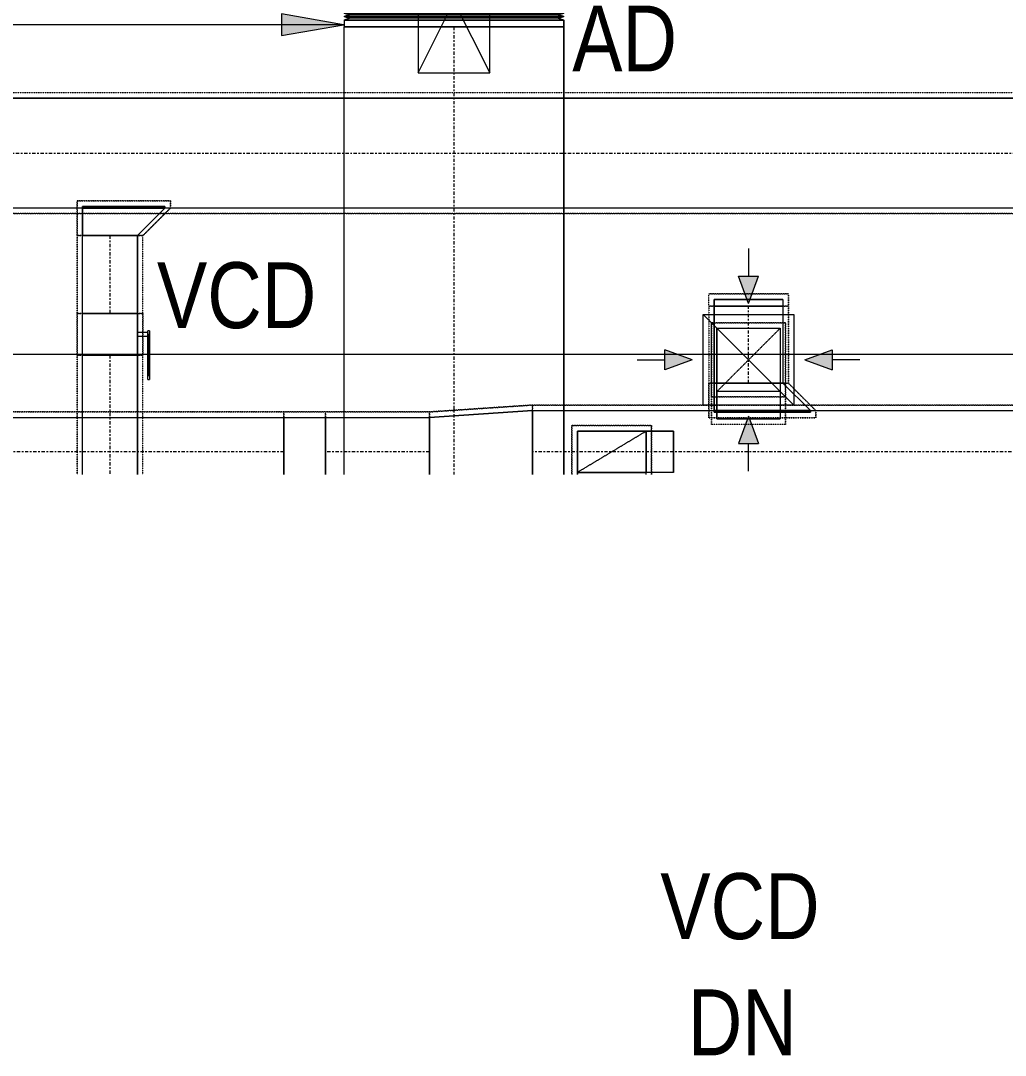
# Model space of a CAD drawing. Header units: inches. Extents: x -83664 to 20107, y -47222 to 19398.
# Drawn here: x -69736 to -66151, y -45527 to -41759 of the extents above; entities that cross this region are included whole.
import ezdxf

# ---------------------------------------------------------------- set-up
doc = ezdxf.new("R2010")
doc.units = ezdxf.units.IN
doc.header["$MEASUREMENT"] = 0
for name, pattern in [('AE7-LP-CENTER', [5.45, 3, -0.6, 1.25, -0.6]), ('Center', [29.999999, 12, -6, 6, -6]), ('Hidden 0_50', [1.0584, 0.5292, -0.5292]), ('Hidden 1_5', [2.2, 1.5, -0.7])]:
    doc.linetypes.add(name, pattern=pattern)
for name, color, linetype, lineweight, true_color in [('A-ANNO-MATC', 1, 'AE7-LP-CENTER', 9, 0xff0000), ('A-DETL', 7, 'Continuous', 18, 0x00a600), ('M-HVAC-DUCT', 7, 'Continuous', 9, 0xffe97f)]:
    doc.layers.add(name, color=color, linetype=linetype, lineweight=lineweight, true_color=true_color)
for name, color, linetype, lineweight in [('A-DETL-GENF', 7, 'Continuous', 9), ('G-ANNO-TEXT', 7, 'Continuous', 9), ('M-HVAC-CDFF', 7, 'Continuous', 9), ('M-HVAC-DUCT-ANNO', 7, 'Continuous', 9), ('M-HVAC-DUCT-CNTR', 7, 'Center', 9)]:
    doc.layers.add(name, color=color, linetype=linetype, lineweight=lineweight)
doc.styles.add('Arial Narrow_21', font='ARIALN.TTF', dxfattribs={"height": 240})

# ---------------------------------------------------------------- blocks, each defined once
blk = doc.blocks.new('M_Rectangular Tap - Beveled - Standard-7238469-FIRST FLOOR AC CONDITIONING LAYOUT - PART A')
at = {"layer": 'M-HVAC-DUCT', "color": 30, "true_color": 0xff7f00}
for p, q in [((100, 100), (-6.096, 100)), ((-6.096, 100), (100, 100)), ((-6.096, 100), (-6.096, -200)), ((-6.096, -200), (-6.096, 100)), ((100, 100), (100, -100)), ((100, -100), (100, 100)), ((0, -200), (100, -100)), ((0, -200), (100, -100)), ((-6.096, -200), (0, -200)), ((0, -200), (-6.096, -200))]:
    blk.add_line(p, q, dxfattribs=at)
blk = doc.blocks.new('GCE-AT-Return Air Rectangular Diffuser - 230x230-7597546-FIRST FLOOR AC CONDITIONING LAYOUT - PART A')
at = {"layer": 'A-DETL-GENF', "true_color": 0xff00ff}
for points in [[(0, 205), (36.4, 305), (-36.4, 305)], [(-305, -36.4), (-205, 0), (-305, 36.4)], [(305, -36.4), (305, 36.4), (205, 0)], [(36.4, -305), (0, -205), (-36.4, -305)]]:
    blk.add_hatch(color=6, dxfattribs=at).paths.add_polyline_path(points)
at = {"layer": 'A-DETL-GENF', "color": 6, "true_color": 0xff00ff}
for p, q in [((0, 405), (0, 305)), ((0, 205), (-36.4, 305)), ((-36.4, 305), (36.4, 305)), ((0, 205), (36.4, 305)), ((-165, 165), (165, 165)), ((-165, -165), (-165, 165)), ((-165, 165), (165, -165)), ((165, 165), (165, -165)), ((-205, 0), (-305, 36.4)), ((-305, -36.4), (-305, 36.4)), ((205, 0), (305, 36.4)), ((305, 36.4), (305, -36.4)), ((405, 0), (305, 0)), ((-405, 0), (-305, 0)), ((-205, 0), (-305, -36.4)), ((205, 0), (305, -36.4)), ((165, -165), (-165, -165)), ((0, -205), (-36.4, -305)), ((0, -205), (36.4, -305)), ((-36.4, -305), (36.4, -305)), ((0, -405), (0, -305))]:
    blk.add_line(p, q, dxfattribs=at)
blk = doc.blocks.new('M_Rectangular Tap - Beveled - Standard-7238378-FIRST FLOOR AC CONDITIONING LAYOUT - PART A')
at = {"layer": 'M-HVAC-DUCT', "color": 6, "true_color": 0xff00ff}
for p, q in [((0, 225), (-6.096, 225)), ((-6.096, -125), (-6.096, 225)), ((-6.096, 225), (-6.096, -125)), ((-6.096, 225), (0, 225)), ((100, 125), (0, 225)), ((100, 125), (0, 225)), ((100, 125), (100, -125)), ((100, -125), (100, 125)), ((-6.096, -125), (100, -125)), ((100, -125), (-6.096, -125))]:
    blk.add_line(p, q, dxfattribs=at)
blk = doc.blocks.new('M_Rectangular Tap - Beveled - Standard-V46-FIRST FLOOR AC CONDITIONING LAYOUT - PART A')
at = {"layer": 'M-HVAC-DUCT', "color": 6, "true_color": 0xff00ff}
for p, q in [((84256.1, 55262.7), (84256.1, 55492.7)), ((84256.1, 55492.7), (84486.1, 55492.7)), ((84256.1, 55492.7), (84486.1, 55492.7)), ((84256.1, 55162.7), (84256.1, 55492.7)), ((84486.1, 55492.7), (84486.1, 55262.7)), ((84486.1, 55492.7), (84486.1, 55162.7)), ((84256.1, 55262.7), (84256.1, 55162.7)), ((84486.1, 55262.7), (84256.1, 55262.7)), ((84486.1, 55262.7), (84486.1, 55162.7)), ((84486.1, 55162.7), (84256.1, 55162.7)), ((84256.1, 55162.7), (84486.1, 55162.7))]:
    blk.add_line(p, q, dxfattribs=at)
blk = doc.blocks.new('M_Rectangular Endcap - Standard-V47-FIRST FLOOR AC CONDITIONING LAYOUT - PART A')
at = {"layer": 'M-HVAC-DUCT', "color": 6, "true_color": 0xff00ff}
for p, q in [((0, 125), (0, -125)), ((0, -125), (0, 125)), ((0, 125), (25, 125)), ((25, 125), (0, 125)), ((25, 125), (25, -125)), ((25, -125), (25, 125)), ((25, -125), (0, -125)), ((25, -125), (0, -125))]:
    blk.add_line(p, q, dxfattribs=at)
blk = doc.blocks.new('TEMW-ME-DMP-Volume Control Damper - Standard-V25-FIRST FLOOR AC CONDITIONING LAYOUT - PART A')
at = {"layer": 'M-HVAC-DUCT', "color": 30, "true_color": 0xff7f00}
for p, q in [((-165.1, 138.1), (-165.1, 144.4)), ((-152.4, 144.4), (-165.1, 144.4)), ((-165.1, 138.1), (-152.4, 138.1)), ((0, 144.4), (-152.4, 144.4)), ((-152.4, 144.4), (0, 144.4)), ((0, 138.1), (-152.4, 138.1)), ((-152.4, 138.1), (0, 138.1)), ((-6.4, 100), (-6.4, 138.1)), ((6.3, 138.1), (-6.4, 138.1)), ((6.3, 138.1), (-6.4, 138.1)), ((12.7, 144.4), (0, 144.4)), ((0, 138.1), (12.7, 138.1)), ((6.3, 138.1), (6.3, 100)), ((12.7, 144.4), (12.7, 138.1)), ((-76.2, 100), (-76.2, -100)), ((-76.2, -100), (-76.2, 100)), ((76.2, 100), (-76.2, 100)), ((-76.2, 100), (76.2, 100)), ((-76.2, 100), (76.2, 100)), ((-6.4, 100), (6.3, 100)), ((-6.4, 100), (6.3, 100)), ((76.2, 100), (76.2, -100)), ((76.2, -100), (76.2, 100)), ((-76.2, -100), (76.2, -100)), ((-76.2, -100), (76.2, -100)), ((-76.2, -100), (76.2, -100))]:
    blk.add_line(p, q, dxfattribs=at)
blk = doc.blocks.new('M_Rectangular Tap - Beveled - Standard-V189-FIRST FLOOR AC CONDITIONING LAYOUT - PART A')
at = {"layer": 'M-HVAC-DUCT', "color": 6, "true_color": 0xff00ff}
for p, q in [((83747.8, 55118.1), (83997.8, 55118.1)), ((83747.8, 54968.1), (83747.8, 55118.1)), ((83747.8, 55118.1), (84097.8, 55118.1)), ((83747.8, 54968.1), (83747.8, 55118.1)), ((84097.8, 55118.1), (83997.8, 55118.1)), ((83997.8, 55118.1), (83997.8, 54968.1)), ((84097.8, 55118.1), (84097.8, 54968.1)), ((84097.8, 54968.1), (84097.8, 55118.1)), ((83997.8, 54968.1), (83747.8, 54968.1)), ((84097.8, 54968.1), (83747.8, 54968.1)), ((84097.8, 54968.1), (83997.8, 54968.1))]:
    blk.add_line(p, q, dxfattribs=at)
blk = doc.blocks.new('M_Rectangular Elbow - Radius - 0_75 W-7399548-FIRST FLOOR AC CONDITIONING LAYOUT - PART A')
at = {"layer": 'M-HVAC-DUCT', "color": 6, "true_color": 0xff00ff}
for p, q in [((83997.8, 55118.1), (83747.8, 55118.1)), ((83747.8, 55118.1), (83747.8, 54968.1)), ((83747.8, 54960.4), (83747.8, 55118.1)), ((83997.8, 54968.1), (83997.8, 55118.1)), ((83997.8, 54960.4), (83997.8, 55118.1)), ((83997.8, 54968.1), (83747.8, 54968.1)), ((83747.8, 54968.1), (83997.8, 54968.1)), ((83747.8, 54968.1), (83747.8, 54960.9)), ((83997.8, 54960.9), (83997.8, 54968.1))]:
    blk.add_line(p, q, dxfattribs=at)
blk = doc.blocks.new('M_Rectangular Transition - Length - Standard-8295553-FIRST FLOOR AC CONDITIONING LAYOUT - PART A')
at = {"layer": 'M-HVAC-DUCT', "color": 6, "true_color": 0xff00ff}
for p, q in [((0, 82.9), (0, -150)), ((0, -150), (0, 82.9)), ((375, -125), (375, 82.9)), ((375, 82.9), (375, -125)), ((0, -150), (375, -125)), ((375, -125), (0, -150))]:
    blk.add_line(p, q, dxfattribs=at)
blk = doc.blocks.new('Bmt_ME_DUCRectangular Flexible connection_FCU - Standard-9569773-FIRST FLOOR AC CONDITIONING LAYOUT - PART A')
at = {"layer": 'M-HVAC-DUCT', "color": 6, "true_color": 0xff00ff}
for p, q in [((-50, -400), (-50, 400)), ((-50, 400), (-50, -400)), ((-50, 400), (-25, 400)), ((-50, 400), (-25, 400)), ((-25, -400), (-25, 400)), ((-25, 400), (-25, -400)), ((-25, 400), (-25, -400)), ((-25, -400), (-25, 400)), ((-25, 400), (-18.75, 380)), ((-18.75, 380), (-25, 400)), ((-12.5, 400), (-18.75, 380)), ((-18.75, 380), (-12.5, 400)), ((-18.75, -380), (-18.75, 380)), ((-18.75, 380), (-18.75, -380)), ((-12.5, 400), (-6.25, 380)), ((-6.25, 380), (-12.5, 400)), ((-12.5, 400), (-12.5, -400)), ((-12.5, -400), (-12.5, 400)), ((0, 400), (-6.25, 380)), ((-6.25, 380), (0, 400)), ((-6.25, 380), (-6.25, -380)), ((-6.25, 380), (-6.25, -380)), ((0, 400), (6.25, 380)), ((6.25, 380), (0, 400)), ((0, -400), (0, 400)), ((0, 400), (0, -400)), ((12.5, 400), (6.25, 380)), ((6.25, 380), (12.5, 400)), ((6.25, -380), (6.25, 380)), ((6.25, -380), (6.25, 380)), ((12.5, 400), (18.75, 380)), ((18.75, 380), (12.5, 400)), ((12.5, 400), (12.5, -400)), ((12.5, -400), (12.5, 400)), ((25, 400), (18.75, 380)), ((18.75, 380), (25, 400)), ((18.75, -380), (18.75, 380)), ((18.75, -380), (18.75, 380)), ((25, -400), (25, 400)), ((25, 400), (25, -400)), ((25, 400), (50, 400)), ((25, 400), (50, 400)), ((25, 400), (25, -400)), ((25, -400), (25, 400)), ((50, -400), (50, 400)), ((50, 400), (50, -400)), ((-25, -400), (-50, -400)), ((-50, -400), (-25, -400)), ((-25, -400), (-18.75, -380)), ((-18.75, -380), (-25, -400)), ((-12.5, -400), (-18.75, -380)), ((-18.75, -380), (-12.5, -400)), ((-12.5, -400), (-6.25, -380)), ((-6.25, -380), (-12.5, -400)), ((0, -400), (-6.25, -380)), ((-6.25, -380), (0, -400)), ((0, -400), (6.25, -380)), ((6.25, -380), (0, -400)), ((12.5, -400), (6.25, -380)), ((6.25, -380), (12.5, -400)), ((12.5, -400), (18.75, -380)), ((18.75, -380), (12.5, -400)), ((25, -400), (18.75, -380)), ((18.75, -380), (25, -400)), ((25, -400), (50, -400)), ((50, -400), (25, -400))]:
    blk.add_line(p, q, dxfattribs=at)
blk = doc.blocks.new('TEMW-ME-DMP-Volume Control Damper - Standard-V258-FIRST FLOOR AC CONDITIONING LAYOUT - PART A')
at = {"layer": 'M-HVAC-DUCT', "color": 6, "true_color": 0xff00ff}
for p, q in [((-76.2, 82.9), (-76.2, -125)), ((-76.2, -125), (-76.2, 82.9)), ((76.2, 82.9), (76.2, -125)), ((76.2, -125), (76.2, 82.9)), ((-76.2, -125), (76.2, -125)), ((-76.2, -125), (76.2, -125)), ((-76.2, -125), (76.2, -125))]:
    blk.add_line(p, q, dxfattribs=at)
blk = doc.blocks.new('TEMW-SMBZ-HO-BM-HVAC-00002_rvt-1-FIRST FLOOR AC CONDITIONING LAYOUT - PART A')
at = {"layer": 'M-HVAC-DUCT', "color": 6, "true_color": 0xff00ff}
for p, q in [((83698.5, 56590.3), (82898.5, 56590.3)), ((82898.5, 56590.3), (83698.5, 56590.3)), ((82898.5, 54960.2), (82898.5, 56590.3)), ((82898.5, 54960.2), (82898.5, 56590.3)), ((83698.5, 56590.3), (83698.5, 54960.2)), ((83698.5, 54960.2), (83698.5, 56590.3)), ((84246.1, 55573.1), (84496.1, 55573.1)), ((84496.1, 55573.1), (84246.1, 55573.1)), ((84246.1, 55293.1), (84246.1, 55573.1)), ((84246.1, 55573.1), (84246.1, 55293.1)), ((84496.1, 55573.1), (84496.1, 55293.1)), ((84496.1, 55573.1), (84496.1, 55293.1)), ((84256.1, 55492.7), (84256.1, 55293.1)), ((84256.1, 55492.7), (84486.1, 55492.7)), ((84256.1, 55492.7), (84486.1, 55492.7)), ((84256.1, 55293.1), (84256.1, 55492.7)), ((84486.1, 55492.7), (84486.1, 55293.1)), ((84486.1, 55492.7), (84486.1, 55293.1)), ((84246.1, 55293.1), (84496.1, 55293.1)), ((84496.1, 55293.1), (84246.1, 55293.1)), ((84486.1, 55293.1), (84256.1, 55293.1)), ((84256.1, 55293.1), (84486.1, 55293.1)), ((79866.8, 55168.1), (82678.7, 55168.1)), ((79866.8, 55168.1), (82678.7, 55168.1)), ((82678.7, 54960.2), (82678.7, 55168.1)), ((82678.7, 55168.1), (82678.7, 54960.2)), ((82831.1, 54960.2), (82831.1, 55168.1)), ((82831.1, 55168.1), (82831.1, 54960.2)), ((82831.1, 55168.1), (83209.1, 55168.1)), ((82831.1, 55168.1), (83209.1, 55168.1)), ((83209.1, 54960.2), (83209.1, 55168.1)), ((83209.1, 55168.1), (83209.1, 54960.2)), ((83584.1, 54960.2), (83584.1, 55193.1)), ((83584.1, 55193.1), (83584.1, 54960.2)), ((83584.1, 55193.1), (88658.1, 55193.1)), ((83584.1, 55193.1), (88658.1, 55193.1)), ((84246.1, 55187), (84246.1, 55193.1)), ((84596.1, 55193.1), (84246.1, 55193.1)), ((84596.1, 55193.1), (84246.1, 55193.1)), ((84246.1, 55193.1), (84246.1, 55187)), ((84596.1, 55187), (84246.1, 55187)), ((84246.1, 55187), (84596.1, 55187)), ((84596.1, 55193.1), (84596.1, 55187)), ((84596.1, 55187), (84596.1, 55193.1)), ((83747.8, 55118.1), (84097.8, 55118.1)), ((83747.8, 55118.1), (83747.8, 54968.1)), ((83747.8, 55118.1), (84097.8, 55118.1)), ((83747.8, 54968.1), (83747.8, 55118.1)), ((84097.8, 54968.1), (84097.8, 55118.1)), ((84097.8, 55118.1), (84097.8, 54968.1)), ((84097.8, 54968.1), (83747.8, 54968.1)), ((84097.8, 54968.1), (83747.8, 54968.1))]:
    blk.add_line(p, q, dxfattribs=at)
at = {"layer": 'M-HVAC-DUCT', "color": 30, "linetype": 'Hidden 0_50', "true_color": 0xff7f00}
for p, q in [((86855.4, 56350.3), (79603.2, 56350.3)), ((86855.4, 56350.3), (79603.2, 56350.3)), ((81926.1, 55830.3), (81926.1, 55956.4)), ((81926.1, 55956.4), (82266.1, 55956.4)), ((82266.1, 55956.4), (81926.1, 55956.4)), ((81926.1, 55956.4), (81926.1, 55830.3)), ((82266.1, 55956.4), (82266.1, 55930.3)), ((82266.1, 55930.3), (82266.1, 55956.4)), ((82266.1, 55930.3), (82166.1, 55830.3)), ((82166.1, 55830.3), (82266.1, 55930.3)), ((79603.2, 55910.3), (86855.4, 55910.3)), ((86855.4, 55910.3), (79603.2, 55910.3)), ((82166.1, 55830.3), (81926.1, 55830.3)), ((81926.1, 55830.3), (82166.1, 55830.3)), ((81926.1, 55830.3), (82166.1, 55830.3)), ((82166.1, 55830.3), (81926.1, 55830.3)), ((81926.1, 55830.3), (81926.1, 55547.1)), ((81926.1, 55547.1), (81926.1, 55830.3)), ((82166.1, 55547.1), (82166.1, 55830.3)), ((82166.1, 55547.1), (82166.1, 55830.3)), ((82166.1, 55547.1), (81926.1, 55547.1)), ((81926.1, 55547.1), (81926.1, 55394.7)), ((81926.1, 55394.7), (81926.1, 55547.1)), ((81926.1, 55547.1), (82166.1, 55547.1)), ((81926.1, 55547.1), (82166.1, 55547.1)), ((82166.1, 55547.1), (81926.1, 55547.1)), ((82166.1, 55394.7), (82166.1, 55547.1)), ((82166.1, 55547.1), (82166.1, 55394.7)), ((81926.1, 55394.7), (82166.1, 55394.7)), ((82166.1, 55394.7), (81926.1, 55394.7)), ((81926.1, 55394.7), (81926.1, 54960.2)), ((81926.1, 54960.2), (81926.1, 55394.7)), ((81926.1, 55394.7), (82166.1, 55394.7)), ((82166.1, 55394.7), (81926.1, 55394.7)), ((82166.1, 54960.2), (82166.1, 55394.7)), ((82166.1, 54960.2), (82166.1, 55394.7))]:
    blk.add_line(p, q, dxfattribs=at)
at = {"layer": 'M-HVAC-DUCT', "color": 30, "true_color": 0xff7f00}
for p, q in [((79603.2, 56330.3), (86855.4, 56330.3)), ((86855.4, 56330.3), (79603.2, 56330.3)), ((86855.4, 55930.3), (79603.2, 55930.3)), ((86855.4, 55930.3), (79603.2, 55930.3)), ((81946.1, 55930.3), (81946.1, 55936.4)), ((81946.1, 55936.4), (81946.1, 55930.3)), ((81946.1, 55936.4), (82246.1, 55936.4)), ((82246.1, 55936.4), (81946.1, 55936.4)), ((81946.1, 55930.3), (82246.1, 55930.3)), ((82246.1, 55930.3), (81946.1, 55930.3)), ((82246.1, 55936.4), (82246.1, 55930.3)), ((82246.1, 55930.3), (82246.1, 55936.4)), ((82146.1, 55830.3), (81946.1, 55830.3)), ((81946.1, 55830.3), (82146.1, 55830.3)), ((81946.1, 55547.1), (81946.1, 55830.3)), ((81946.1, 55547.1), (81946.1, 55830.3)), ((82146.1, 55830.3), (82146.1, 55547.1)), ((82146.1, 55547.1), (82146.1, 55830.3)), ((82146.1, 55547.1), (81946.1, 55547.1)), ((81946.1, 55547.1), (82146.1, 55547.1)), ((82146.1, 55394.7), (81946.1, 55394.7)), ((81946.1, 55394.7), (82146.1, 55394.7)), ((81946.1, 54960.2), (81946.1, 55394.7)), ((81946.1, 54960.2), (81946.1, 55394.7)), ((82146.1, 55394.7), (82146.1, 54960.2)), ((82146.1, 54960.2), (82146.1, 55394.7))]:
    blk.add_line(p, q, dxfattribs=at)
at = {"layer": 'M-HVAC-DUCT', "color": 6, "linetype": 'Hidden 0_50', "true_color": 0xff00ff}
for p, q in [((84516.1, 55618.1), (84226.1, 55618.1)), ((84226.1, 55618.1), (84516.1, 55618.1)), ((84226.1, 55573.1), (84226.1, 55618.1)), ((84226.1, 55573.1), (84226.1, 55618.1)), ((84516.1, 55618.1), (84516.1, 55573.1)), ((84516.1, 55573.1), (84516.1, 55618.1)), ((84516.1, 55573.1), (84226.1, 55573.1)), ((84226.1, 55573.1), (84516.1, 55573.1)), ((84226.1, 55573.1), (84226.1, 55293.1)), ((84226.1, 55573.1), (84226.1, 55293.1)), ((84516.1, 55573.1), (84226.1, 55573.1)), ((84226.1, 55573.1), (84516.1, 55573.1)), ((84516.1, 55293.1), (84516.1, 55573.1)), ((84516.1, 55573.1), (84516.1, 55293.1)), ((84236.1, 55512.7), (84506.1, 55512.7)), ((84236.1, 55242.7), (84236.1, 55512.7)), ((84236.1, 55512.7), (84236.1, 55242.7)), ((84506.1, 55512.7), (84236.1, 55512.7)), ((84236.1, 55512.7), (84236.1, 55242.7)), ((84236.1, 55142.7), (84236.1, 55512.7)), ((84236.1, 55512.7), (84506.1, 55512.7)), ((84506.1, 55512.7), (84236.1, 55512.7)), ((84506.1, 55512.7), (84506.1, 55242.7)), ((84506.1, 55242.7), (84506.1, 55512.7)), ((84506.1, 55512.7), (84506.1, 55142.7)), ((84506.1, 55242.7), (84506.1, 55512.7)), ((84516.1, 55293.1), (84226.1, 55293.1)), ((84226.1, 55293.1), (84516.1, 55293.1)), ((84226.1, 55293.1), (84516.1, 55293.1)), ((84226.1, 55167), (84226.1, 55293.1)), ((84226.1, 55293.1), (84226.1, 55167)), ((84516.1, 55293.1), (84226.1, 55293.1)), ((84516.1, 55293.1), (84616.1, 55193.1)), ((84616.1, 55193.1), (84516.1, 55293.1)), ((84506.1, 55242.7), (84236.1, 55242.7)), ((84236.1, 55242.7), (84506.1, 55242.7)), ((84236.1, 55242.7), (84236.1, 55142.7)), ((84506.1, 55242.7), (84236.1, 55242.7)), ((84506.1, 55142.7), (84506.1, 55242.7)), ((83584.1, 55213.1), (83209.1, 55188.1)), ((83209.1, 55188.1), (83584.1, 55213.1)), ((83584.1, 55213.1), (83584.1, 54960.2)), ((83584.1, 54960.2), (83584.1, 55213.1)), ((88658.1, 55213.1), (83584.1, 55213.1)), ((83584.1, 55213.1), (88658.1, 55213.1)), ((83584.1, 54960.2), (83584.1, 55213.1)), ((83584.1, 55213.1), (83584.1, 54960.2)), ((82678.7, 55188.1), (79866.8, 55188.1)), ((79866.8, 55188.1), (82678.7, 55188.1)), ((82678.7, 55188.1), (82678.7, 54960.2)), ((82678.7, 54960.2), (82678.7, 55188.1)), ((82831.1, 55188.1), (82678.7, 55188.1)), ((82678.7, 55188.1), (82678.7, 54960.2)), ((82678.7, 54960.2), (82678.7, 55188.1)), ((82678.7, 55188.1), (82831.1, 55188.1)), ((82831.1, 55188.1), (82831.1, 54960.2)), ((82831.1, 54960.2), (82831.1, 55188.1)), ((83209.1, 55188.1), (82831.1, 55188.1)), ((82831.1, 55188.1), (83209.1, 55188.1)), ((82831.1, 54960.2), (82831.1, 55188.1)), ((82831.1, 55188.1), (82831.1, 54960.2)), ((83209.1, 55188.1), (83209.1, 54960.2)), ((83209.1, 54960.2), (83209.1, 55188.1)), ((83209.1, 55188.1), (83209.1, 54960.2)), ((83209.1, 54960.2), (83209.1, 55188.1)), ((84616.1, 55167), (84226.1, 55167)), ((84226.1, 55167), (84616.1, 55167)), ((84616.1, 55193.1), (84616.1, 55167)), ((84616.1, 55167), (84616.1, 55193.1)), ((84017.8, 55138.1), (83727.8, 55138.1)), ((83727.8, 55138.1), (83727.8, 54960.2)), ((83727.8, 54960.2), (83727.8, 55138.1)), ((83727.8, 55138.1), (84017.8, 55138.1)), ((83727.8, 54960.2), (83727.8, 55138.1)), ((83727.8, 55138.1), (83727.8, 54960.4)), ((84017.8, 55138.1), (83727.8, 55138.1)), ((84017.8, 54960.2), (84017.8, 55138.1)), ((84017.8, 55138.1), (84017.8, 54960.2)), ((84017.8, 54960.4), (84017.8, 55138.1)), ((84017.8, 55138.1), (84017.8, 54960.2)), ((84506.1, 55142.7), (84236.1, 55142.7)), ((84506.1, 55142.7), (84236.1, 55142.7))]:
    blk.add_line(p, q, dxfattribs=at)
at = {"layer": 'M-HVAC-DUCT-ANNO', "color": 6, "linetype": 'Hidden 1_5', "true_color": 0xff00ff}
for p, q in [((84256.1, 55262.7), (84256.1, 55492.7)), ((84256.1, 55492.7), (84486.1, 55492.7)), ((84486.1, 55492.7), (84256.1, 55262.7)), ((84486.1, 55492.7), (84486.1, 55262.7)), ((84486.1, 55262.7), (84256.1, 55262.7)), ((83997.8, 55118.1), (83747.8, 55118.1)), ((83747.8, 55118.1), (83747.8, 54968.1)), ((83747.8, 54968.1), (83997.8, 55118.1)), ((83997.8, 54968.1), (83997.8, 55118.1)), ((83747.8, 54968.1), (83997.8, 54968.1))]:
    blk.add_line(p, q, dxfattribs=at)
at = {"layer": 'M-HVAC-DUCT-CNTR', "color": 6, "true_color": 0xff00ff}
for p, q in [((83298.5, 56590.3), (83298.5, 54960.2)), ((84371.1, 55293.1), (84371.1, 55573.1)), ((82678.7, 55043.1), (79866.8, 55043.1)), ((83209.1, 55043.1), (82831.1, 55043.1)), ((88658.1, 55043.1), (83584.1, 55043.1))]:
    blk.add_line(p, q, dxfattribs=at)
at = {"layer": 'M-HVAC-DUCT-CNTR', "color": 30, "true_color": 0xff7f00}
for p, q in [((79603.2, 56130.3), (86855.4, 56130.3)), ((82046.1, 55830.3), (82046.1, 55547.1)), ((82046.1, 55394.7), (82046.1, 54960.2))]:
    blk.add_line(p, q, dxfattribs=at)
at = {"layer": 'M-HVAC-CDFF', "color": 6, "linetype": 'Hidden 0_50', "lineweight": 9, "true_color": 0xff00ff}
blk.add_blockref('GCE-AT-Return Air Rectangular Diffuser - 230x230-7597546-FIRST FLOOR AC CONDITIONING LAYOUT - PART A', (84371.1, 55377.7), dxfattribs=at)
at = {"layer": 'M-HVAC-DUCT', "color": 6, "linetype": 'Hidden 0_50', "lineweight": 9, "true_color": 0xff00ff, "extrusion": (0, 0, -1)}
for name, p, rotation in [('Bmt_ME_DUCRectangular Flexible connection_FCU - Standard-9569773-FIRST FLOOR AC CONDITIONING LAYOUT - PART A', (-83298.5, 56640.3), 270), ('M_Rectangular Tap - Beveled - Standard-7238469-FIRST FLOOR AC CONDITIONING LAYOUT - PART A', (-82046.1, 55930.3), 270), ('TEMW-ME-DMP-Volume Control Damper - Standard-V25-FIRST FLOOR AC CONDITIONING LAYOUT - PART A', (-82046.1, 55470.9), 90), ('M_Rectangular Tap - Beveled - Standard-7238378-FIRST FLOOR AC CONDITIONING LAYOUT - PART A', (-84371.1, 55193.1), 90), ('TEMW-ME-DMP-Volume Control Damper - Standard-V258-FIRST FLOOR AC CONDITIONING LAYOUT - PART A', (-82754.9, 55043.1), 180)]:
    blk.add_blockref(name, p, dxfattribs=dict(at, rotation=rotation))
at = {"layer": 'M-HVAC-DUCT', "color": 6, "linetype": 'Hidden 0_50', "lineweight": 9, "true_color": 0xff00ff}
for name, p, rotation in [('M_Rectangular Endcap - Standard-V47-FIRST FLOOR AC CONDITIONING LAYOUT - PART A', (84371.1, 55573.1), 90), ('M_Rectangular Transition - Length - Standard-8295553-FIRST FLOOR AC CONDITIONING LAYOUT - PART A', (83584.1, 55043.1), 180)]:
    blk.add_blockref(name, p, dxfattribs=dict(at, rotation=rotation))
for name in ['M_Rectangular Tap - Beveled - Standard-V46-FIRST FLOOR AC CONDITIONING LAYOUT - PART A', 'M_Rectangular Tap - Beveled - Standard-V189-FIRST FLOOR AC CONDITIONING LAYOUT - PART A', 'M_Rectangular Elbow - Radius - 0_75 W-7399548-FIRST FLOOR AC CONDITIONING LAYOUT - PART A']:
    blk.add_blockref(name, (0, 0), dxfattribs=at)
blk = doc.blocks.new('TEMW-SMBZ-HO-BM-HVAC-00002_rvt-2-FIRST FLOOR AC CONDITIONING LAYOUT - PART A')
at = {"layer": 'M-HVAC-DUCT', "color": 6, "true_color": 0xff00ff}
for p, q in [((83698.5, 56590.3), (82898.5, 56590.3)), ((82898.5, 56590.3), (83698.5, 56590.3)), ((82898.5, 54960.2), (82898.5, 56590.3)), ((82898.5, 54960.2), (82898.5, 56590.3)), ((83698.5, 56590.3), (83698.5, 54960.2)), ((83698.5, 54960.2), (83698.5, 56590.3)), ((84246.1, 55573.1), (84496.1, 55573.1)), ((84496.1, 55573.1), (84246.1, 55573.1)), ((84246.1, 55293.1), (84246.1, 55573.1)), ((84246.1, 55573.1), (84246.1, 55293.1)), ((84496.1, 55573.1), (84496.1, 55293.1)), ((84496.1, 55573.1), (84496.1, 55293.1)), ((84256.1, 55492.7), (84256.1, 55293.1)), ((84256.1, 55492.7), (84486.1, 55492.7)), ((84256.1, 55492.7), (84486.1, 55492.7)), ((84256.1, 55293.1), (84256.1, 55492.7)), ((84486.1, 55492.7), (84486.1, 55293.1)), ((84486.1, 55492.7), (84486.1, 55293.1)), ((84246.1, 55293.1), (84496.1, 55293.1)), ((84496.1, 55293.1), (84246.1, 55293.1)), ((84486.1, 55293.1), (84256.1, 55293.1)), ((84256.1, 55293.1), (84486.1, 55293.1)), ((79866.8, 55168.1), (82678.7, 55168.1)), ((79866.8, 55168.1), (82678.7, 55168.1)), ((82678.7, 54960.2), (82678.7, 55168.1)), ((82678.7, 55168.1), (82678.7, 54960.2)), ((82831.1, 54960.2), (82831.1, 55168.1)), ((82831.1, 55168.1), (82831.1, 54960.2)), ((82831.1, 55168.1), (83209.1, 55168.1)), ((82831.1, 55168.1), (83209.1, 55168.1)), ((83209.1, 54960.2), (83209.1, 55168.1)), ((83209.1, 55168.1), (83209.1, 54960.2)), ((83584.1, 54960.2), (83584.1, 55193.1)), ((83584.1, 55193.1), (83584.1, 54960.2)), ((83584.1, 55193.1), (88658.1, 55193.1)), ((83584.1, 55193.1), (88658.1, 55193.1)), ((84246.1, 55187), (84246.1, 55193.1)), ((84596.1, 55193.1), (84246.1, 55193.1)), ((84596.1, 55193.1), (84246.1, 55193.1)), ((84246.1, 55193.1), (84246.1, 55187)), ((84596.1, 55187), (84246.1, 55187)), ((84246.1, 55187), (84596.1, 55187)), ((84596.1, 55193.1), (84596.1, 55187)), ((84596.1, 55187), (84596.1, 55193.1)), ((83747.8, 55118.1), (84097.8, 55118.1)), ((83747.8, 55118.1), (83747.8, 54968.1)), ((83747.8, 55118.1), (84097.8, 55118.1)), ((83747.8, 54968.1), (83747.8, 55118.1)), ((84097.8, 54968.1), (84097.8, 55118.1)), ((84097.8, 55118.1), (84097.8, 54968.1)), ((84097.8, 54968.1), (83747.8, 54968.1)), ((84097.8, 54968.1), (83747.8, 54968.1))]:
    blk.add_line(p, q, dxfattribs=at)
at = {"layer": 'M-HVAC-DUCT', "color": 30, "linetype": 'Hidden 0_50', "true_color": 0xff7f00}
for p, q in [((86855.4, 56350.3), (79603.2, 56350.3)), ((86855.4, 56350.3), (79603.2, 56350.3)), ((81926.1, 55830.3), (81926.1, 55956.4)), ((81926.1, 55956.4), (82266.1, 55956.4)), ((82266.1, 55956.4), (81926.1, 55956.4)), ((81926.1, 55956.4), (81926.1, 55830.3)), ((82266.1, 55956.4), (82266.1, 55930.3)), ((82266.1, 55930.3), (82266.1, 55956.4)), ((82266.1, 55930.3), (82166.1, 55830.3)), ((82166.1, 55830.3), (82266.1, 55930.3)), ((79603.2, 55910.3), (86855.4, 55910.3)), ((86855.4, 55910.3), (79603.2, 55910.3)), ((82166.1, 55830.3), (81926.1, 55830.3)), ((81926.1, 55830.3), (82166.1, 55830.3)), ((81926.1, 55830.3), (82166.1, 55830.3)), ((82166.1, 55830.3), (81926.1, 55830.3)), ((81926.1, 55830.3), (81926.1, 55547.1)), ((81926.1, 55547.1), (81926.1, 55830.3)), ((82166.1, 55547.1), (82166.1, 55830.3)), ((82166.1, 55547.1), (82166.1, 55830.3)), ((82166.1, 55547.1), (81926.1, 55547.1)), ((81926.1, 55547.1), (81926.1, 55394.7)), ((81926.1, 55394.7), (81926.1, 55547.1)), ((81926.1, 55547.1), (82166.1, 55547.1)), ((81926.1, 55547.1), (82166.1, 55547.1)), ((82166.1, 55547.1), (81926.1, 55547.1)), ((82166.1, 55394.7), (82166.1, 55547.1)), ((82166.1, 55547.1), (82166.1, 55394.7)), ((81926.1, 55394.7), (82166.1, 55394.7)), ((82166.1, 55394.7), (81926.1, 55394.7)), ((81926.1, 55394.7), (81926.1, 54960.2)), ((81926.1, 54960.2), (81926.1, 55394.7)), ((81926.1, 55394.7), (82166.1, 55394.7)), ((82166.1, 55394.7), (81926.1, 55394.7)), ((82166.1, 54960.2), (82166.1, 55394.7)), ((82166.1, 54960.2), (82166.1, 55394.7))]:
    blk.add_line(p, q, dxfattribs=at)
at = {"layer": 'M-HVAC-DUCT', "color": 30, "true_color": 0xff7f00}
for p, q in [((79603.2, 56330.3), (86855.4, 56330.3)), ((86855.4, 56330.3), (79603.2, 56330.3)), ((86855.4, 55930.3), (79603.2, 55930.3)), ((86855.4, 55930.3), (79603.2, 55930.3)), ((81946.1, 55930.3), (81946.1, 55936.4)), ((81946.1, 55936.4), (81946.1, 55930.3)), ((81946.1, 55936.4), (82246.1, 55936.4)), ((82246.1, 55936.4), (81946.1, 55936.4)), ((81946.1, 55930.3), (82246.1, 55930.3)), ((82246.1, 55930.3), (81946.1, 55930.3)), ((82246.1, 55936.4), (82246.1, 55930.3)), ((82246.1, 55930.3), (82246.1, 55936.4)), ((82146.1, 55830.3), (81946.1, 55830.3)), ((81946.1, 55830.3), (82146.1, 55830.3)), ((81946.1, 55547.1), (81946.1, 55830.3)), ((81946.1, 55547.1), (81946.1, 55830.3)), ((82146.1, 55830.3), (82146.1, 55547.1)), ((82146.1, 55547.1), (82146.1, 55830.3)), ((82146.1, 55547.1), (81946.1, 55547.1)), ((81946.1, 55547.1), (82146.1, 55547.1)), ((82146.1, 55394.7), (81946.1, 55394.7)), ((81946.1, 55394.7), (82146.1, 55394.7)), ((81946.1, 54960.2), (81946.1, 55394.7)), ((81946.1, 54960.2), (81946.1, 55394.7)), ((82146.1, 55394.7), (82146.1, 54960.2)), ((82146.1, 54960.2), (82146.1, 55394.7))]:
    blk.add_line(p, q, dxfattribs=at)
at = {"layer": 'M-HVAC-DUCT', "color": 6, "linetype": 'Hidden 0_50', "true_color": 0xff00ff}
for p, q in [((84516.1, 55618.1), (84226.1, 55618.1)), ((84226.1, 55618.1), (84516.1, 55618.1)), ((84226.1, 55573.1), (84226.1, 55618.1)), ((84226.1, 55573.1), (84226.1, 55618.1)), ((84516.1, 55618.1), (84516.1, 55573.1)), ((84516.1, 55573.1), (84516.1, 55618.1)), ((84516.1, 55573.1), (84226.1, 55573.1)), ((84226.1, 55573.1), (84516.1, 55573.1)), ((84226.1, 55573.1), (84226.1, 55293.1)), ((84226.1, 55573.1), (84226.1, 55293.1)), ((84516.1, 55573.1), (84226.1, 55573.1)), ((84226.1, 55573.1), (84516.1, 55573.1)), ((84516.1, 55293.1), (84516.1, 55573.1)), ((84516.1, 55573.1), (84516.1, 55293.1)), ((84236.1, 55512.7), (84506.1, 55512.7)), ((84236.1, 55242.7), (84236.1, 55512.7)), ((84236.1, 55512.7), (84236.1, 55242.7)), ((84506.1, 55512.7), (84236.1, 55512.7)), ((84236.1, 55512.7), (84236.1, 55242.7)), ((84236.1, 55142.7), (84236.1, 55512.7)), ((84236.1, 55512.7), (84506.1, 55512.7)), ((84506.1, 55512.7), (84236.1, 55512.7)), ((84506.1, 55512.7), (84506.1, 55242.7)), ((84506.1, 55242.7), (84506.1, 55512.7)), ((84506.1, 55512.7), (84506.1, 55142.7)), ((84506.1, 55242.7), (84506.1, 55512.7)), ((84516.1, 55293.1), (84226.1, 55293.1)), ((84226.1, 55293.1), (84516.1, 55293.1)), ((84226.1, 55293.1), (84516.1, 55293.1)), ((84226.1, 55167), (84226.1, 55293.1)), ((84226.1, 55293.1), (84226.1, 55167)), ((84516.1, 55293.1), (84226.1, 55293.1)), ((84516.1, 55293.1), (84616.1, 55193.1)), ((84616.1, 55193.1), (84516.1, 55293.1)), ((84506.1, 55242.7), (84236.1, 55242.7)), ((84236.1, 55242.7), (84506.1, 55242.7)), ((84236.1, 55242.7), (84236.1, 55142.7)), ((84506.1, 55242.7), (84236.1, 55242.7)), ((84506.1, 55142.7), (84506.1, 55242.7)), ((83584.1, 55213.1), (83209.1, 55188.1)), ((83209.1, 55188.1), (83584.1, 55213.1)), ((83584.1, 55213.1), (83584.1, 54960.2)), ((83584.1, 54960.2), (83584.1, 55213.1)), ((88658.1, 55213.1), (83584.1, 55213.1)), ((83584.1, 55213.1), (88658.1, 55213.1)), ((83584.1, 54960.2), (83584.1, 55213.1)), ((83584.1, 55213.1), (83584.1, 54960.2)), ((82678.7, 55188.1), (79866.8, 55188.1)), ((79866.8, 55188.1), (82678.7, 55188.1)), ((82678.7, 55188.1), (82678.7, 54960.2)), ((82678.7, 54960.2), (82678.7, 55188.1)), ((82831.1, 55188.1), (82678.7, 55188.1)), ((82678.7, 55188.1), (82678.7, 54960.2)), ((82678.7, 54960.2), (82678.7, 55188.1)), ((82678.7, 55188.1), (82831.1, 55188.1)), ((82831.1, 55188.1), (82831.1, 54960.2)), ((82831.1, 54960.2), (82831.1, 55188.1)), ((83209.1, 55188.1), (82831.1, 55188.1)), ((82831.1, 55188.1), (83209.1, 55188.1)), ((82831.1, 54960.2), (82831.1, 55188.1)), ((82831.1, 55188.1), (82831.1, 54960.2)), ((83209.1, 55188.1), (83209.1, 54960.2)), ((83209.1, 54960.2), (83209.1, 55188.1)), ((83209.1, 55188.1), (83209.1, 54960.2)), ((83209.1, 54960.2), (83209.1, 55188.1)), ((84616.1, 55167), (84226.1, 55167)), ((84226.1, 55167), (84616.1, 55167)), ((84616.1, 55193.1), (84616.1, 55167)), ((84616.1, 55167), (84616.1, 55193.1)), ((84017.8, 55138.1), (83727.8, 55138.1)), ((83727.8, 55138.1), (83727.8, 54960.2)), ((83727.8, 54960.2), (83727.8, 55138.1)), ((83727.8, 55138.1), (84017.8, 55138.1)), ((83727.8, 54960.2), (83727.8, 55138.1)), ((83727.8, 55138.1), (83727.8, 54960.4)), ((84017.8, 55138.1), (83727.8, 55138.1)), ((84017.8, 54960.2), (84017.8, 55138.1)), ((84017.8, 55138.1), (84017.8, 54960.2)), ((84017.8, 54960.4), (84017.8, 55138.1)), ((84017.8, 55138.1), (84017.8, 54960.2)), ((84506.1, 55142.7), (84236.1, 55142.7)), ((84506.1, 55142.7), (84236.1, 55142.7))]:
    blk.add_line(p, q, dxfattribs=at)
at = {"layer": 'M-HVAC-DUCT-ANNO', "color": 6, "linetype": 'Hidden 1_5', "true_color": 0xff00ff}
for p, q in [((84256.1, 55262.7), (84256.1, 55492.7)), ((84256.1, 55492.7), (84486.1, 55492.7)), ((84486.1, 55492.7), (84256.1, 55262.7)), ((84486.1, 55492.7), (84486.1, 55262.7)), ((84486.1, 55262.7), (84256.1, 55262.7)), ((83997.8, 55118.1), (83747.8, 55118.1)), ((83747.8, 55118.1), (83747.8, 54968.1)), ((83747.8, 54968.1), (83997.8, 55118.1)), ((83997.8, 54968.1), (83997.8, 55118.1)), ((83747.8, 54968.1), (83997.8, 54968.1))]:
    blk.add_line(p, q, dxfattribs=at)
at = {"layer": 'M-HVAC-DUCT-CNTR', "color": 6, "true_color": 0xff00ff}
for p, q in [((83298.5, 56590.3), (83298.5, 54960.2)), ((84371.1, 55293.1), (84371.1, 55573.1)), ((82678.7, 55043.1), (79866.8, 55043.1)), ((83209.1, 55043.1), (82831.1, 55043.1)), ((88658.1, 55043.1), (83584.1, 55043.1))]:
    blk.add_line(p, q, dxfattribs=at)
at = {"layer": 'M-HVAC-DUCT-CNTR', "color": 30, "true_color": 0xff7f00}
for p, q in [((79603.2, 56130.3), (86855.4, 56130.3)), ((82046.1, 55830.3), (82046.1, 55547.1)), ((82046.1, 55394.7), (82046.1, 54960.2))]:
    blk.add_line(p, q, dxfattribs=at)
at = {"layer": 'M-HVAC-CDFF', "color": 6, "linetype": 'Hidden 0_50', "lineweight": 9, "true_color": 0xff00ff}
blk.add_blockref('GCE-AT-Return Air Rectangular Diffuser - 230x230-7597546-FIRST FLOOR AC CONDITIONING LAYOUT - PART A', (84371.1, 55377.7), dxfattribs=at)
at = {"layer": 'M-HVAC-DUCT', "color": 6, "linetype": 'Hidden 0_50', "lineweight": 9, "true_color": 0xff00ff, "extrusion": (0, 0, -1)}
for name, p, rotation in [('Bmt_ME_DUCRectangular Flexible connection_FCU - Standard-9569773-FIRST FLOOR AC CONDITIONING LAYOUT - PART A', (-83298.5, 56640.3), 270), ('M_Rectangular Tap - Beveled - Standard-7238469-FIRST FLOOR AC CONDITIONING LAYOUT - PART A', (-82046.1, 55930.3), 270), ('TEMW-ME-DMP-Volume Control Damper - Standard-V25-FIRST FLOOR AC CONDITIONING LAYOUT - PART A', (-82046.1, 55470.9), 90), ('M_Rectangular Tap - Beveled - Standard-7238378-FIRST FLOOR AC CONDITIONING LAYOUT - PART A', (-84371.1, 55193.1), 90), ('TEMW-ME-DMP-Volume Control Damper - Standard-V258-FIRST FLOOR AC CONDITIONING LAYOUT - PART A', (-82754.9, 55043.1), 180)]:
    blk.add_blockref(name, p, dxfattribs=dict(at, rotation=rotation))
at = {"layer": 'M-HVAC-DUCT', "color": 6, "linetype": 'Hidden 0_50', "lineweight": 9, "true_color": 0xff00ff}
for name, p, rotation in [('M_Rectangular Endcap - Standard-V47-FIRST FLOOR AC CONDITIONING LAYOUT - PART A', (84371.1, 55573.1), 90), ('M_Rectangular Transition - Length - Standard-8295553-FIRST FLOOR AC CONDITIONING LAYOUT - PART A', (83584.1, 55043.1), 180)]:
    blk.add_blockref(name, p, dxfattribs=dict(at, rotation=rotation))
for name in ['M_Rectangular Tap - Beveled - Standard-V46-FIRST FLOOR AC CONDITIONING LAYOUT - PART A', 'M_Rectangular Tap - Beveled - Standard-V189-FIRST FLOOR AC CONDITIONING LAYOUT - PART A', 'M_Rectangular Elbow - Radius - 0_75 W-7399548-FIRST FLOOR AC CONDITIONING LAYOUT - PART A']:
    blk.add_blockref(name, (0, 0), dxfattribs=at)

msp = doc.modelspace()

# ---------------------------------------------------------------- hatches: boundary and pattern name
at = {"layer": 'G-ANNO-TEXT'}
msp.add_hatch(color=256, dxfattribs=at).paths.add_polyline_path([(-68560.6, -41774), (-68785.6, -41734.3), (-68785.6, -41813.6)])

# ---------------------------------------------------------------- linework, layer by layer
at = {"layer": 'A-ANNO-MATC'}
msp.add_line((-79564.5, -42973.2), (20076.9, -42973.2), dxfattribs=at)
at = {"layer": 'A-DETL', "color": 7, "lineweight": 9}
for p, q in [((-68288.1, -41689.5), (-68288.1, -41949.5)), ((-68288.1, -41949.5), (-68158.1, -41689.5)), ((-68158.1, -41689.5), (-68028.1, -41949.5)), ((-68028.1, -41949.5), (-68028.1, -41689.5)), ((-68288.1, -41949.5), (-68028.1, -41949.5))]:
    msp.add_line(p, q, dxfattribs=at)
at = {"layer": 'G-ANNO-TEXT'}
for p, q in [((-68560.6, -41774), (-68785.6, -41734.3)), ((-68785.6, -41734.3), (-68785.6, -41813.6)), ((-68560.6, -41774), (-75769.7, -41774)), ((-68785.6, -41813.6), (-68560.6, -41774))]:
    msp.add_line(p, q, dxfattribs=at)

# ---------------------------------------------------------------- block references
at = {"lineweight": 5}
for name in ['TEMW-SMBZ-HO-BM-HVAC-00002_rvt-1-FIRST FLOOR AC CONDITIONING LAYOUT - PART A', 'TEMW-SMBZ-HO-BM-HVAC-00002_rvt-2-FIRST FLOOR AC CONDITIONING LAYOUT - PART A']:
    msp.add_blockref(name, (-151456.7, -98372.2), dxfattribs=at)

# ---------------------------------------------------------------- texts
at = {"layer": 'G-ANNO-TEXT', "char_height": 240, "attachment_point": 1, "style": 'Arial Narrow_21'}
for s, insert, width in [('AD', (-67727.6, -41704.2), 481.012), ('VCD', (-69239.8, -42639), 733.544), ('VCD', (-67407.1, -44863.9), 733.544), ('DN', (-67307, -45287.1), 505.063)]:
    msp.add_mtext(s, dxfattribs=dict(at, insert=insert, width=width))

doc.saveas('drawing.dxf')
